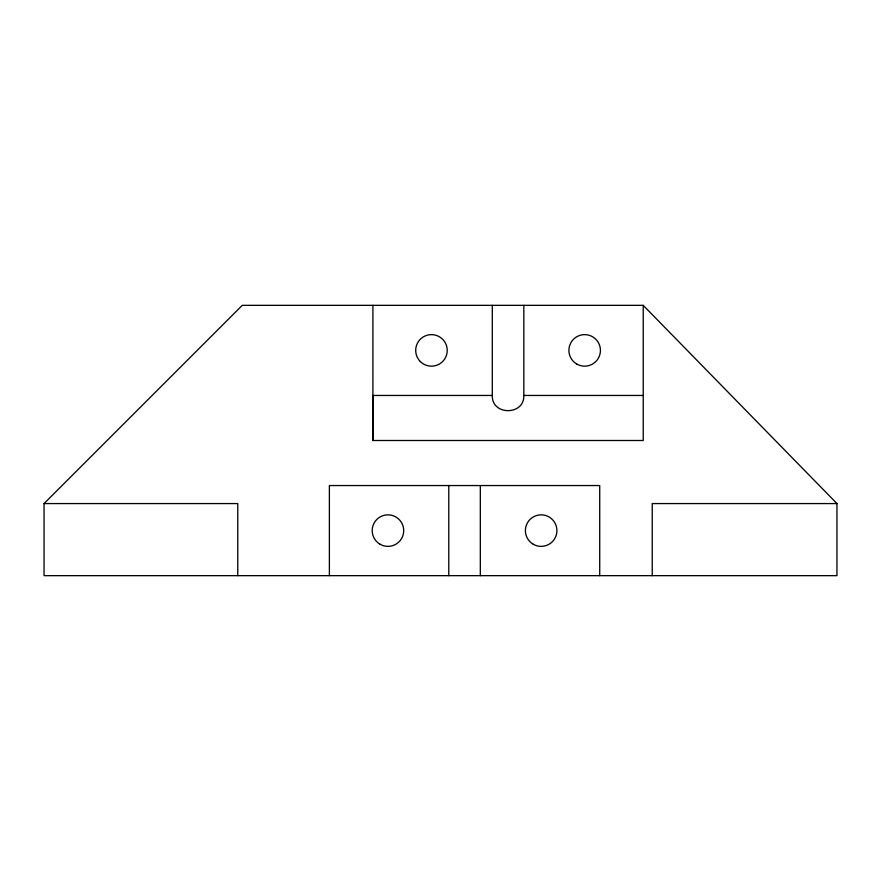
<?xml version="1.0" encoding="UTF-8"?>
<svg xmlns="http://www.w3.org/2000/svg" width="881" height="881" viewBox="0 0 881 881"><rect width="100%" height="100%" fill="white"/><g stroke="black" fill="none" stroke-linecap="round" stroke-linejoin="round"><path stroke-width="1.32" d="M523.832 305.344L523.832 395.448C524.591 415.7 491.532 415.7 492.292 395.448L492.292 305.344M44.05 503.569L242.275 305.344L643.229 305.344L836.95 503.569L836.95 575.656L44.05 575.656L44.05 503.569L237.771 503.569L237.771 575.656M492.292 395.448L372.894 395.448L372.927 440.5L643.229 440.5L643.229 305.344M523.832 395.448L643.229 395.448M836.95 503.569L652.237 503.569L652.237 575.656M599.719 575.656L599.719 485.552L329.384 485.552L329.384 575.656M480.321 485.552L480.321 575.656M448.781 485.552L448.781 575.656M372.894 305.344L372.927 440.5M420.314 361.551A15.77 15.77 0 0 0 446.7 354.481A15.77 15.77 0 0 0 427.384 335.165A15.77 15.77 0 0 0 420.314 361.551M576.78 364.051A15.77 15.77 0 0 0 600.435 350.396A15.77 15.77 0 0 0 576.78 336.74A15.77 15.77 0 0 0 576.78 364.051M533.269 544.26A15.77 15.77 0 0 0 556.924 530.604A15.77 15.77 0 0 0 533.269 516.949A15.77 15.77 0 0 0 533.269 544.26M380.074 544.26A15.77 15.77 0 0 0 403.718 530.604A15.77 15.77 0 0 0 380.074 516.949A15.77 15.77 0 0 0 380.074 544.26"/></g></svg>
